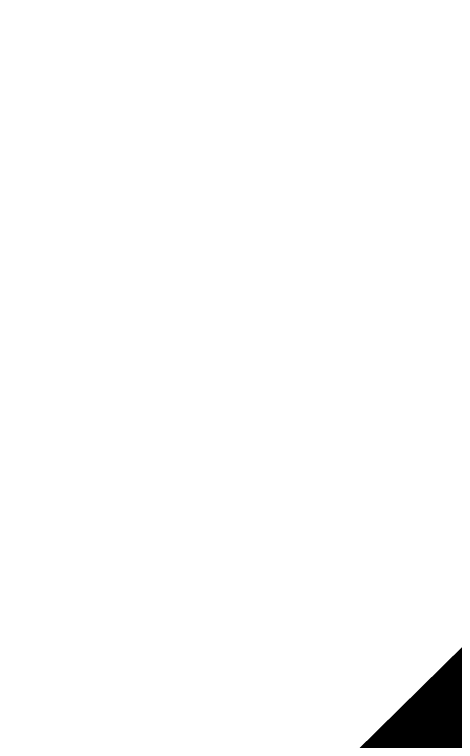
# Model space of a CAD drawing. Header units: metres. Extents: x 326467 to 340077, y 1811030 to 1824953.
# Drawn here: x 327346.885 to 327348.915, y 1813668.928 to 1813672.277 of the extents above; entities that cross this region are included whole.
import ezdxf

# ---------------------------------------------------------------- set-up
doc = ezdxf.new("R2010")
doc.units = ezdxf.units.M
doc.header["$MEASUREMENT"] = 0
doc.layers.add('LOW TIDE LINE', color=5, linetype='Continuous')
doc.layers.add('RIVER HATCH', color=4, linetype='Continuous')

# ---------------------------------------------------------------- blocks, each defined once
blk = doc.blocks.new('16')
at = {"layer": 'LOW TIDE LINE', "lineweight": 18, "const_width": 3.0321}
blk.add_lwpolyline([(327357.3069, 1813699.5439), (327357.1197, 1813675.2855), (327353.046, 1813671.2736), (327348.9724, 1813667.2617), (327340.8875, 1813667.3241), (327340.8563, 1813663.281), (327332.7714, 1813663.3434), (327332.7402, 1813659.3003), (327328.6978, 1813659.3315), (327328.6666, 1813655.2885), (327324.6242, 1813655.3196), (327324.593, 1813651.2766), (327320.5506, 1813651.3078), (327320.4258, 1813635.1355), (327275.959, 1813635.4786)], dxfattribs=at)
at = {"layer": 'RIVER HATCH', "const_width": 3.0321, "flags": 128}
blk.add_lwpolyline([(327357.3069, 1813699.5439), (327357.1197, 1813675.2855), (327353.046, 1813671.2736), (327348.9724, 1813667.2617), (327340.8875, 1813667.3241), (327340.8563, 1813663.281), (327332.7714, 1813663.3434), (327332.7402, 1813659.3003), (327328.6978, 1813659.3315), (327328.6666, 1813655.2885), (327324.6242, 1813655.3196), (327324.593, 1813651.2766), (327320.5506, 1813651.3078), (327320.4258, 1813635.1355), (327275.959, 1813635.4786)], dxfattribs=at)

msp = doc.modelspace()

# ---------------------------------------------------------------- block references
msp.add_blockref('16', (0, 0))

doc.saveas('drawing.dxf')
